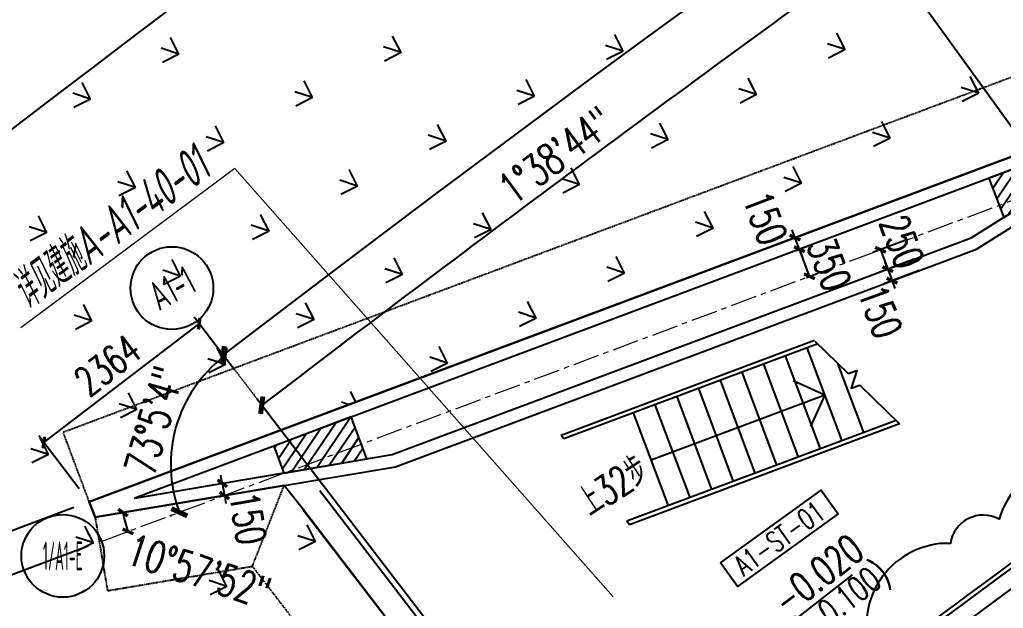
# Model space of a CAD drawing. Header units: millimetres. Extents: x -167 to 12027559, y -6694179 to 6449.
# Drawn here: x 11578510 to 11590396, y -6439109 to -6431991 of the extents above; entities that cross this region are included whole.
import ezdxf
from ezdxf.enums import TextEntityAlignment as Align

# ---------------------------------------------------------------- set-up
doc = ezdxf.new("R2010")
doc.units = ezdxf.units.MM
doc.header["$LTSCALE"] = 10
for name, pattern in [('A1-RG-AXIS$0$CENTER', [50.8, 31.75, -6.35, 6.35, -6.35]), ('A1-RI-F1$0$442 Site - Ground$0$HIDDEN2', [0.1875, 0.125, -0.0625]), ('A1-RI-F1$0$CENTER2', [1.125, 0.75, -0.125, 0.125, -0.125]), ('A1-RI-F1$0$Dash', [6, 3, -3]), ('A1-RI-F1$0$SJX', [9, 6, -3]), ('A1-RI-F1$0$ZXX0', [15, 10, -2.5, 0, -2.5]), ('A1-RI-F1$0$ZXX1000', [18, 15, -1.25, 0.5, -1.25])]:
    doc.linetypes.add(name, pattern=pattern)
for name, color, linetype in [('A1-RG-AXIS$0$A-COLU-HATH', 8, 'Continuous'), ('A1-RG-AXIS$0$A-COLUMN', 7, 'Continuous'), ('A1-RG-AXIS$0$A-SYMB-NAME', 13, 'Continuous'), ('A1-RG-AXIS$0$A2-RG-AXIS-150$0$A-DIMS-100', 1, 'Continuous'), ('A1-RI-F1$0$$1$A-SYMB-NUMB-T', 4, 'Continuous'), ('A1-RI-F1$0$$3$A-SYMB', 4, 'Continuous'), ('A1-RI-F1$0$442 Site - clean$0$mry-green area hatch', 76, 'Continuous'), ('A1-RI-F1$0$442 Site - clean$0$mry-roads', 2, 'Continuous'), ('A1-RI-F1$0$442 Site - Ground$0$mry-overhead', 253, 'A1-RI-F1$0$442 Site - Ground$0$HIDDEN2'), ('A1-RI-F1$0$A-DIMS-1：100', 1, 'Continuous'), ('A1-RI-F1$0$A-STRS', 50, 'Continuous'), ('A1-RI-F1$0$A-STRS-HRAL', 3, 'Continuous'), ('A1-RI-F1$0$A-STRS-TREA', 50, 'Continuous'), ('A1-RI-F1$0$A-SYMB', 4, 'Continuous'), ('A1-RI-F1$0$A-SYMB-NAME', 4, 'Continuous'), ('A1-RI-F1$0$A-SYMB-STRS', 1, 'Continuous'), ('A1-RI-F1$0$A-TEXT', 4, 'Continuous'), ('A1-RI-F1$0$A-WALL', 7, 'Continuous'), ('A1-RI-F1$0$A2-RG-AXIS-150$0$A-DIMS-100', 1, 'Continuous'), ('A1-RI-F1$0$G-ACCS', 7, 'Continuous'), ('A1-RI-F1$0$G-EVAC', 5, 'Continuous'), ('A1-RI-F1$0$外保温', 41, 'Continuous'), ('A1-RI-F1$0$道路中线_N1', 7, 'Continuous'), ('A1-RI-F1$0$道路中线_中科路', 7, 'Continuous'), ('A1-RI-F1$0$道路中线_内部道路', 3, 'A1-RI-F1$0$CENTER2')]:
    doc.layers.add(name, color=color, linetype=linetype)
for name, color, linetype, lineweight in [('A1-RG-AXIS$0$A-GRID', 1, 'A1-RG-AXIS$0$CENTER', 9), ('A1-RI-F1$0$A-ROOF', 1, 'Continuous', 9), ('A1-RI-F1$0$车行道边线', 5, 'A1-RI-F1$0$SJX', 40)]:
    doc.layers.add(name, color=color, linetype=linetype, lineweight=lineweight)
doc.styles.add('A1-RG-AXIS$0$A1-RG-AXIS$0$XD2008', font='xd-hzs.shx', dxfattribs={"width": 0.7, "bigfont": 'xd-hztxt.shx'})
doc.styles.add('A1-RG-AXIS$0$A2-RG-AXIS-150$0$XD2008', font='romans.shx', dxfattribs={"width": 0.7})
doc.styles.add('A1-RI-F1$0$$1$ECADI-TXT', font='simplex.shx', dxfattribs={"bigfont": 'hztxt.shx'})
doc.styles.add('A1-RI-F1$0$A2-RG-AXIS-150$0$XD2008', font='romans.shx', dxfattribs={"width": 0.7})
doc.styles.add('A1-RI-F1$0$ECADI', font='gbeitc.shx', dxfattribs={"width": 0.7, "bigfont": 'gbcbig.shx'})
doc.styles.add('A1-RI-F1$0$XD2008', font='txt.shx', dxfattribs={"width": 0.7, "bigfont": 'xd-hztxt.shx'})
doc.dimstyles.new('A1-RG-AXIS$0$A2-RG-AXIS-150$0$XD100', dxfattribs={"dimscale": 100, "dimtxt": 5.5, "dimasz": 1.5, "dimexe": 1, "dimexo": 2, "dimgap": 0.5, "dimtad": 1, "dimdec": 0, "dimdsep": 46, "dimtxsty": 'A1-RG-AXIS$0$A2-RG-AXIS-150$0$XD2008', "dimblk": 'A1-RG-AXIS$0$A2-RG-AXIS-150$0$_ArchTick', "dimcen": 2.5, "dimclrt": 4, "dimaunit": 1, "dimadec": 3, "dimazin": 0, "dimtfac": 1, "dimtdec": 0, "dimtix": 1, "dimtmove": 0, "dimatfit": 3, "dimfxl": 0, "dimtolj": 1, "dimtzin": 0, "dimarcsym": 0})
doc.dimstyles.new('A1-RI-F1$0$A2-RG-AXIS-150$0$XD100', dxfattribs={"dimscale": 100, "dimtxt": 5.5, "dimasz": 1.5, "dimexe": 1, "dimexo": 2, "dimgap": 0.5, "dimtad": 1, "dimdec": 0, "dimdsep": 46, "dimtxsty": 'A1-RI-F1$0$A2-RG-AXIS-150$0$XD2008', "dimblk": 'A1-RI-F1$0$A2-RG-AXIS-150$0$_ArchTick', "dimcen": 2.5, "dimclrt": 4, "dimaunit": 1, "dimadec": 3, "dimazin": 0, "dimtfac": 1, "dimtdec": 0, "dimtix": 1, "dimtmove": 0, "dimatfit": 3, "dimfxl": 0, "dimtolj": 1, "dimtzin": 0, "dimarcsym": 0})
doc.dimstyles.new('A1-RI-F1$0$XD100$0', dxfattribs={"dimscale": 100, "dimtxt": 3.5, "dimasz": 2, "dimexe": 1, "dimexo": 2, "dimgap": 1, "dimtad": 1, "dimdec": 0, "dimdsep": 46, "dimtxsty": 'A1-RI-F1$0$XD2008', "dimblk1": 'A1-RI-F1$0$_ArchTick', "dimblk2": 'A1-RI-F1$0$_ArchTick', "dimsah": 1, "dimcen": 2.5, "dimclrd": 1, "dimclre": 1, "dimclrt": 4, "dimaunit": 1, "dimadec": 0, "dimazin": 0, "dimtfac": 1, "dimtdec": 0, "dimtix": 1, "dimtmove": 2, "dimatfit": 3, "dimfxl": 0, "dimtolj": 1, "dimtzin": 0, "dimarcsym": 0})

# ---------------------------------------------------------------- blocks, each defined once
blk = doc.blocks.new('A1-RI-F1$0$A1RUODIANJIAN')
at = {"layer": 'A1-RI-F1$0$A-SYMB-NAME', "linetype": 'ByBlock', "style": 'A1-RI-F1$0$XD2008', "width": 0.7}
blk.add_attdef('A1RUODIANJIAN', (11587156, -6438427), '', height=350, dxfattribs=at)
blk = doc.blocks.new('A1-RG-AXIS$0$A2-RG-AXIS-150$0$_ArchTick')
at = {"color": 0, "linetype": 'ByBlock', "const_width": 0.4}
blk.add_lwpolyline([(-0.5, -0.5), (0.5, 0.5)], dxfattribs=at)
blk = doc.blocks.new('*D680')
at = {"layer": 'A1-RG-AXIS$0$A2-RG-AXIS-150$0$A-DIMS-100', "color": 0, "lineweight": -2, "ltscale": 3}
for p, q in [((11580905, -6435961), (11580920, -6435981)), ((11580323, -6437991), (11580346, -6437982))]:
    blk.add_line(p, q, dxfattribs=at)
blk.add_arc((11581983, -6437369), 1648, 127.4566, 200.5411, dxfattribs=at)
at = {"layer": 'Defpoints', "color": 0, "ltscale": 3}
for p in [(11581027, -6436120), (11580530, -6436590), (11581983, -6437369), (11580510, -6437921)]:
    blk.add_point(p, dxfattribs=at)
at = {"layer": 'A1-RG-AXIS$0$A2-RG-AXIS-150$0$A-DIMS-100', "color": 0, "lineweight": -2, "ltscale": 3, "xscale": 150, "yscale": 150, "zscale": 150}
for p, rotation in [((11580981, -6436060), 37.45663385736584), ((11580440, -6437947), 290.5410956434191)]:
    blk.add_blockref('A1-RG-AXIS$0$A2-RG-AXIS-150$0$_ArchTick', p, dxfattribs=dict(at, rotation=rotation))
at = {"layer": 'A1-RG-AXIS$0$A2-RG-AXIS-150$0$A-DIMS-100', "color": 4, "ltscale": 3, "insert": (11580136, -6436839), "char_height": 375, "attachment_point": 5, "rotation": 73.9989, "style": 'A1-RG-AXIS$0$A2-RG-AXIS-150$0$XD2008'}
blk.add_mtext('\\A1;73°5\'4"', dxfattribs=at)
blk = doc.blocks.new('*D681')
at = {"layer": 'A1-RG-AXIS$0$A2-RG-AXIS-150$0$A-DIMS-100', "color": 0, "lineweight": -2, "ltscale": 3}
for p, q in [((11670910, -6387267), (11670916, -6387284)), ((11580897, -6435951), (11580908, -6435965))]:
    blk.add_line(p, q, dxfattribs=at)
blk.add_arc((11778732, -6694179), 325182, 109.35703, 127.45663, dxfattribs=at)
at = {"layer": 'Defpoints', "color": 0, "ltscale": 3}
for p in [(11670976, -6387456), (11639300, -6400406), (11581019, -6436110), (11778732, -6694179)]:
    blk.add_point(p, dxfattribs=at)
at = {"layer": 'A1-RG-AXIS$0$A2-RG-AXIS-150$0$A-DIMS-100', "color": 0, "lineweight": -2, "ltscale": 3, "xscale": 150, "yscale": 150, "zscale": 150}
for p, rotation in [((11670949, -6387378), 19.35703132825471), ((11580969, -6436044), 217.4566338573137)]:
    blk.add_blockref('A1-RG-AXIS$0$A2-RG-AXIS-150$0$_ArchTick', p, dxfattribs=dict(at, rotation=rotation))
at = {"layer": 'A1-RG-AXIS$0$A2-RG-AXIS-150$0$A-DIMS-100', "color": 4, "ltscale": 3, "insert": (11623903, -6407911), "char_height": 375, "attachment_point": 5, "rotation": 28.4068, "style": 'A1-RG-AXIS$0$A2-RG-AXIS-150$0$XD2008'}
blk.add_mtext('\\A1;18°5\'59"', dxfattribs=at)
blk = doc.blocks.new('*D694')
at = {"layer": 'A1-RG-AXIS$0$A2-RG-AXIS-150$0$A-DIMS-100', "color": 0, "lineweight": -2, "ltscale": 3}
for p, q in [((11600764, -6431971), (11596488, -6425669)), ((11593309, -6437189), (11588853, -6431013))]:
    blk.add_line(p, q, dxfattribs=at)
blk.add_arc((11778732, -6694179), 324415, 124.1658, 125.81122, dxfattribs=at)
at = {"layer": 'Defpoints', "color": 0, "ltscale": 3}
for p in [(11593983, -6427509), (11600877, -6432136), (11593426, -6437351), (11778732, -6694179)]:
    blk.add_point(p, dxfattribs=at)
at = {"layer": 'A1-RG-AXIS$0$A2-RG-AXIS-150$0$A-DIMS-100', "color": 0, "lineweight": -2, "ltscale": 3, "xscale": 150, "yscale": 150, "zscale": 150}
for p, rotation in [((11596544, -6425752), 34.16579703386991), ((11588911, -6431094), 215.8112154456032)]:
    blk.add_blockref('A1-RG-AXIS$0$A2-RG-AXIS-150$0$_ArchTick', p, dxfattribs=dict(at, rotation=rotation))
at = {"layer": 'A1-RG-AXIS$0$A2-RG-AXIS-150$0$A-DIMS-100', "color": 4, "ltscale": 3, "insert": (11592552, -6428172), "char_height": 375, "attachment_point": 5, "rotation": 34.9885, "style": 'A1-RG-AXIS$0$A2-RG-AXIS-150$0$XD2008'}
blk.add_mtext('\\A1;1°38\'44"', dxfattribs=at)
blk = doc.blocks.new('*D695')
at = {"layer": 'A1-RG-AXIS$0$A2-RG-AXIS-150$0$A-DIMS-100', "color": 0, "lineweight": -2, "ltscale": 3}
for p, q in [((11593309, -6437189), (11588853, -6431013)), ((11586006, -6442619), (11581374, -6436574))]:
    blk.add_line(p, q, dxfattribs=at)
blk.add_arc((11778732, -6694179), 324415, 125.81122, 127.45663, dxfattribs=at)
at = {"layer": 'Defpoints', "color": 0, "ltscale": 3}
for p in [(11586402, -6432923), (11593426, -6437351), (11586127, -6442778), (11778732, -6694179)]:
    blk.add_point(p, dxfattribs=at)
at = {"layer": 'A1-RG-AXIS$0$A2-RG-AXIS-150$0$A-DIMS-100', "color": 0, "lineweight": -2, "ltscale": 3, "xscale": 150, "yscale": 150, "zscale": 150}
for p, rotation in [((11588911, -6431094), 35.81121544560317), ((11581435, -6436653), 217.4566338573385)]:
    blk.add_blockref('A1-RG-AXIS$0$A2-RG-AXIS-150$0$_ArchTick', p, dxfattribs=dict(at, rotation=rotation))
at = {"layer": 'A1-RG-AXIS$0$A2-RG-AXIS-150$0$A-DIMS-100', "color": 4, "ltscale": 3, "insert": (11584990, -6433628), "char_height": 375, "attachment_point": 5, "rotation": 36.6339, "style": 'A1-RG-AXIS$0$A2-RG-AXIS-150$0$XD2008'}
blk.add_mtext('\\A1;1°38\'44"', dxfattribs=at)
blk = doc.blocks.new('*D699')
at = {"layer": 'A1-RG-AXIS$0$A2-RG-AXIS-150$0$A-DIMS-100', "color": 0, "lineweight": -2, "ltscale": 3}
blk.add_arc((11778732, -6694179), 320963, 127.45663, 129.10205, dxfattribs=at)
at = {"layer": 'Defpoints', "color": 0, "ltscale": 3}
for p in [(11580654, -6435633), (11581105, -6441274), (11573312, -6441428), (11605956, -6468659), (11599552, -6473713)]:
    blk.add_point(p, dxfattribs=at)
at = {"layer": 'A1-RG-AXIS$0$A2-RG-AXIS-150$0$A-DIMS-100', "color": 0, "lineweight": -2, "ltscale": 3, "xscale": 150, "yscale": 150, "zscale": 150}
for p, rotation in [((11583535, -6439394), 37.45663385731277), ((11576299, -6445104), 219.1020522690398)]:
    blk.add_blockref('A1-RG-AXIS$0$A2-RG-AXIS-150$0$_ArchTick', p, dxfattribs=dict(at, rotation=rotation))
at = {"layer": 'A1-RG-AXIS$0$A2-RG-AXIS-150$0$A-DIMS-100', "color": 4, "ltscale": 3, "insert": (11579727, -6442008), "char_height": 375, "attachment_point": 5, "rotation": 38.2793, "style": 'A1-RG-AXIS$0$A2-RG-AXIS-150$0$XD2008'}
blk.add_mtext('\\A1;1°38\'44"', dxfattribs=at)
blk = doc.blocks.new('A1-RG-AXIS$0$colu')
at = {"layer": 'A1-RG-AXIS$0$A-COLU-HATH', "linetype": 'ByBlock'}
h = blk.add_hatch(dxfattribs=at)
h.set_pattern_fill('ANSI31', color=256, scale=888, angle=11, style=0)
h.set_pattern_definition([(56, (-5304, 12651), (-92.02317055, 62.0704123), [])])
h.paths.add_polyline_path([(11591264, -6433839), (11591159, -6433557), (11590222, -6433908), (11590400, -6434382)])
h.paths.add_polyline_path([(11582706, -6437301), (11582516, -6436795), (11581580, -6437146), (11581701, -6437474)])
h.paths.add_polyline_path([(11590472, -6449024), (11591080, -6449817), (11591635, -6449392), (11591027, -6448598)])
h.paths.add_polyline_path([(11597647, -6443800), (11598174, -6444530), (11598741, -6444120), (11598215, -6443391)])
h.paths.add_polyline_path([(11585545, -6442594), (11586154, -6443388), (11586709, -6442962), (11586101, -6442168)])
h.paths.add_polyline_path([(11592849, -6437150), (11593376, -6437880), (11593943, -6437471), (11593417, -6436741)])
h.paths.add_polyline_path([(11606395, -6455924), (11606921, -6456654), (11607489, -6456244), (11606962, -6455514)])
h.paths.add_polyline_path([(11601626, -6449315), (11602153, -6450044), (11602720, -6449635), (11602194, -6448905)])
edge = h.paths.add_edge_path()
edge.add_arc((11595249, -6454684), 425, 0, 360)
edge = h.paths.add_edge_path()
edge.add_arc((11600176, -6461115), 425, 0, 360)
h.paths.add_polyline_path([(11613307, -6451074), (11613812, -6451818), (11614392, -6451425), (11613886, -6450680)])
h.paths.add_polyline_path([(11620356, -6446424), (11620839, -6447183), (11621430, -6446806), (11620946, -6446047)])
h.paths.add_polyline_path([(11615974, -6439552), (11616458, -6440311), (11617048, -6439934), (11616564, -6439175)])
h.paths.add_polyline_path([(11608730, -6444330), (11609235, -6445075), (11609815, -6444682), (11609309, -6443937)])
h.paths.add_polyline_path([(11600306, -6431919), (11600812, -6432664), (11601391, -6432270), (11600885, -6431526)])
h.paths.add_polyline_path([(11607910, -6426904), (11608394, -6427663), (11608984, -6427286), (11608500, -6426527)])
h.paths.add_polyline_path([(11630302, -6423285), (11630693, -6423983), (11631129, -6423739), (11630739, -6423040)])
h.paths.add_polyline_path([(11626248, -6416039), (11626639, -6416737), (11627075, -6416493), (11626684, -6415795)])
h.paths.add_polyline_path([(11627535, -6441978), (11627997, -6442751), (11628598, -6442392), (11628136, -6441619)])
h.paths.add_polyline_path([(11634839, -6437741), (11635279, -6438526), (11635889, -6438184), (11635450, -6437399)])
h.paths.add_polyline_path([(11615655, -6422109), (11616117, -6422881), (11616718, -6422522), (11616256, -6421750)])
h.paths.add_polyline_path([(11619863, -6429147), (11620325, -6429919), (11620926, -6429560), (11620464, -6428788)])
h.paths.add_polyline_path([(11630859, -6430629), (11631299, -6431414), (11631910, -6431072), (11631470, -6430287)])
h.paths.add_polyline_path([(11627539, -6424694), (11627978, -6425480), (11628589, -6425138), (11628150, -6424353)])
h.paths.add_polyline_path([(11623353, -6434983), (11623815, -6435756), (11624415, -6435396), (11623953, -6434624)])
h.paths.add_polyline_path([(11623535, -6417538), (11623974, -6418324), (11624585, -6417982), (11624146, -6417197)])
h.paths.add_polyline_path([(11635339, -6420464), (11635756, -6421262), (11636376, -6420938), (11635960, -6420140)])
h.paths.add_polyline_path([(11645506, -6407138), (11645842, -6407864), (11645388, -6408074), (11645053, -6407348)])
h.paths.add_polyline_path([(11648218, -6414201), (11648554, -6414927), (11649008, -6414718), (11648672, -6413991)])
h.paths.add_polyline_path([(11649797, -6429904), (11650191, -6430713), (11650820, -6430407), (11650426, -6429597)])
h.paths.add_polyline_path([(11632163, -6412872), (11631542, -6413196), (11632283, -6414615), (11632904, -6414290)])
h.paths.add_polyline_path([(11648553, -6404923), (11647915, -6405211), (11648573, -6406669), (11649211, -6406381)])
h.paths.add_polyline_path([(11638488, -6426491), (11638905, -6427289), (11639525, -6426965), (11639108, -6426167)])
h.paths.add_polyline_path([(11646232, -6422575), (11646626, -6423384), (11647255, -6423078), (11646862, -6422268)])
h.paths.add_polyline_path([(11643258, -6416460), (11643651, -6417269), (11644281, -6416963), (11643887, -6416153)])
edge = h.paths.add_edge_path()
edge.add_arc((11640554, -6410101), 425, 0, 360)
h.paths.add_polyline_path([(11642262, -6433715), (11642678, -6434512), (11643299, -6434188), (11642882, -6433391)])
h.paths.add_polyline_path([(11657439, -6426310), (11657809, -6427131), (11658447, -6426843), (11658077, -6426022)])
h.paths.add_polyline_path([(11654086, -6418882), (11654456, -6419702), (11655094, -6419414), (11654724, -6418594)])
h.paths.add_polyline_path([(11659423, -6409141), (11659770, -6409971), (11660416, -6409702), (11660069, -6408871)])
h.paths.add_polyline_path([(11651288, -6412684), (11651658, -6413504), (11652296, -6413216), (11651926, -6412396)])
h.paths.add_polyline_path([(11672567, -6404095), (11672841, -6404846), (11673311, -6404675), (11673037, -6403924)])
h.paths.add_polyline_path([(11669749, -6396288), (11670092, -6397229), (11670562, -6397058), (11670219, -6396117)])
h.paths.add_polyline_path([(11678236, -6409178), (11678568, -6410121), (11679228, -6409889), (11678897, -6408946)])
h.paths.add_polyline_path([(11675949, -6402668), (11676281, -6403611), (11676941, -6403379), (11676610, -6402436)])
h.paths.add_polyline_path([(11662042, -6415416), (11662388, -6416247), (11663034, -6415977), (11662688, -6415147)])
h.paths.add_polyline_path([(11670094, -6412181), (11670417, -6413021), (11671070, -6412770), (11670748, -6411930)])
h.paths.add_polyline_path([(11656266, -6401573), (11656651, -6402496), (11657297, -6402226), (11656912, -6401304)])
h.paths.add_polyline_path([(11664718, -6398177), (11665077, -6399111), (11665730, -6398860), (11665372, -6397926)])
h.paths.add_polyline_path([(11667657, -6405832), (11667980, -6406673), (11668633, -6406422), (11668311, -6405582)])
h.paths.add_polyline_path([(11673265, -6395025), (11673596, -6395969), (11674256, -6395737), (11673925, -6394793)])
edge = h.paths.add_edge_path()
edge.add_arc((11681417, -6417175), 425, 0, 360)
h.paths.add_polyline_path([(11673015, -6419789), (11673338, -6420629), (11673991, -6420379), (11673669, -6419538)])
h.paths.add_polyline_path([(11665180, -6422938), (11665527, -6423769), (11666173, -6423499), (11665826, -6422668)])
at = {"layer": 'A1-RG-AXIS$0$A-COLUMN'}
for points in [[(11591264, -6433839), (11591159, -6433557), (11590222, -6433908), (11590400, -6434382)], [(11582706, -6437301), (11582516, -6436795), (11581580, -6437146), (11581701, -6437474)]]:
    blk.add_lwpolyline(points, close=True, dxfattribs=at)
blk = doc.blocks.new('A1-RG-AXIS$0$A1zhouhao')
at = {"color": 13}
blk.add_circle((11937809, -6402822), 500, dxfattribs=at)
at = {"style": 'A1-RG-AXIS$0$A1-RG-AXIS$0$XD2008', "width": 0.7}
blk.add_attdef('GRID', text='', height=500, dxfattribs=at).set_placement((11937809, -6402822), align=Align.MIDDLE)
blk = doc.blocks.new('A1-RI-F1$0$$1$ECADI-TAG-CODE')
at = {"layer": 'A1-RI-F1$0$$1$A-SYMB-NUMB-T', "color": 1}
blk.add_lwpolyline([(0, 3.5), (15, 3.5), (15, 0), (0, 0)], close=True, dxfattribs=at)
at = {"layer": 'A1-RI-F1$0$$1$A-SYMB-NUMB-T', "style": 'A1-RI-F1$0$$1$ECADI-TXT', "width": 0.7}
blk.add_attdef('CODE', text='', height=2.5, dxfattribs=at).set_placement((7.5, 1.75), align=Align.MIDDLE_CENTER)
blk = doc.blocks.new('A1-RI-F1$0$_ArchTick')
at = {"color": 0, "linetype": 'ByBlock', "const_width": 0.4}
blk.add_lwpolyline([(-0.5, -0.5), (0.5, 0.5)], dxfattribs=at)
blk = doc.blocks.new('*D673')
at = {"layer": 'A1-RI-F1$0$A-DIMS-1：100', "color": 1, "linetype": 'ByBlock', "lineweight": -2}
for p, q in [((11578802, -6437104), (11580679, -6435667)), ((11581107, -6436224), (11580618, -6435587)), ((11579230, -6437662), (11578742, -6437025))]:
    blk.add_line(p, q, dxfattribs=at)
at = {"layer": 'Defpoints', "color": 0, "linetype": 'ByBlock'}
for p in [(11580679, -6435667), (11581228, -6436383), (11579351, -6437821)]:
    blk.add_point(p, dxfattribs=at)
at = {"layer": 'A1-RI-F1$0$A-DIMS-1：100', "color": 1, "linetype": 'ByBlock', "lineweight": -2, "xscale": 100, "yscale": 100, "zscale": 100}
for p, rotation in [((11580679, -6435667), 37.45663385735492), ((11578802, -6437104), 217.4566338573549)]:
    blk.add_blockref('A1-RI-F1$0$_ArchTick', p, dxfattribs=dict(at, rotation=rotation))
at = {"layer": 'A1-RI-F1$0$A-DIMS-1：100', "color": 4, "linetype": 'ByBlock', "insert": (11579574, -6436167), "char_height": 350, "attachment_point": 5, "rotation": 37.4566, "style": 'A1-RI-F1$0$XD2008'}
blk.add_mtext('\\A1;2364', dxfattribs=at)
blk = doc.blocks.new('*D523')
at = {"layer": 'A1-RI-F1$0$A-DIMS-1：100', "color": 1, "linetype": 'ByBlock', "lineweight": -2}
for p, q in [((11579164, -6437891), (11577641, -6438462)), ((11577735, -6438426), (11577700, -6438333)), ((11577735, -6438426), (11577910, -6438895)), ((11579339, -6438359), (11577817, -6438930)), ((11577910, -6438895), (11577946, -6438988))]:
    blk.add_line(p, q, dxfattribs=at)
at = {"layer": 'Defpoints', "color": 0, "linetype": 'ByBlock'}
for p in [(11579351, -6437821), (11579527, -6438289), (11577910, -6438895)]:
    blk.add_point(p, dxfattribs=at)
at = {"layer": 'A1-RI-F1$0$A-DIMS-1：100', "color": 1, "linetype": 'ByBlock', "lineweight": -2, "xscale": 100, "yscale": 100, "zscale": 100}
for p, rotation in [((11577735, -6438426), 290.5410956431352), ((11577910, -6438895), 110.5410956431353)]:
    blk.add_blockref('A1-RI-F1$0$_ArchTick', p, dxfattribs=dict(at, rotation=rotation))
at = {"layer": 'A1-RI-F1$0$A-DIMS-1：100', "color": 4, "linetype": 'ByBlock', "insert": (11578080, -6438564), "char_height": 350, "attachment_point": 5, "rotation": 290.5411, "style": 'A1-RI-F1$0$XD2008'}
blk.add_mtext('\\A1;500', dxfattribs=at)
blk = doc.blocks.new('A1-RI-F1$0$A2-RG-AXIS-150$0$_ArchTick')
at = {"color": 0, "linetype": 'ByBlock', "const_width": 0.4}
blk.add_lwpolyline([(-0.5, -0.5), (0.5, 0.5)], dxfattribs=at)
blk = doc.blocks.new('*D524')
at = {"layer": 'A1-RI-F1$0$A2-RG-AXIS-150$0$A-DIMS-100', "color": 0, "lineweight": -2, "ltscale": 3}
blk.add_arc((11580977, -6437746), 1236, 189.5765, 200.5411, dxfattribs=at)
at = {"layer": 'Defpoints', "color": 0, "ltscale": 3}
for p in [(11593044, -6433224), (11583050, -6437396), (11579421, -6438008), (11579773, -6438029), (11579500, -6438299)]:
    blk.add_point(p, dxfattribs=at)
at = {"layer": 'A1-RI-F1$0$A2-RG-AXIS-150$0$A-DIMS-100', "color": 0, "lineweight": -2, "ltscale": 3, "xscale": 100, "yscale": 100, "zscale": 100}
for p, rotation in [((11579758, -6437951), 99.57654001561667), ((11579819, -6438179), 290.54109564341)]:
    blk.add_blockref('A1-RI-F1$0$A2-RG-AXIS-150$0$_ArchTick', p, dxfattribs=dict(at, rotation=rotation))
at = {"layer": 'A1-RI-F1$0$A2-RG-AXIS-150$0$A-DIMS-100', "color": 4, "ltscale": 3, "insert": (11580676, -6438660), "char_height": 375, "attachment_point": 5, "rotation": 341.8223, "style": 'A1-RI-F1$0$A2-RG-AXIS-150$0$XD2008'}
blk.add_mtext('\\A1;10°57\'52"', dxfattribs=at)
blk = doc.blocks.new('*D525')
at = {"layer": 'A1-RI-F1$0$A2-RG-AXIS-150$0$A-DIMS-100', "color": 0, "lineweight": -2, "ltscale": 3}
blk.add_arc((11591756, -6433707), 1142, 20.5411, 32.1524, dxfattribs=at)
at = {"layer": 'Defpoints', "color": 0, "ltscale": 3}
for p in [(11593018, -6432914), (11592762, -6433165), (11593044, -6433224), (11590073, -6434764), (11579500, -6438299)]:
    blk.add_point(p, dxfattribs=at)
at = {"layer": 'A1-RI-F1$0$A2-RG-AXIS-150$0$A-DIMS-100', "color": 0, "lineweight": -2, "ltscale": 3, "xscale": 100, "yscale": 100, "zscale": 100}
for p, rotation in [((11592723, -6433099), 122.1524126538023), ((11592826, -6433306), 290.54109564341)]:
    blk.add_blockref('A1-RI-F1$0$A2-RG-AXIS-150$0$_ArchTick', p, dxfattribs=dict(at, rotation=rotation))
at = {"layer": 'A1-RI-F1$0$A2-RG-AXIS-150$0$A-DIMS-100', "color": 4, "ltscale": 3, "insert": (11592476, -6434194), "char_height": 375, "attachment_point": 5, "rotation": 55.9012, "style": 'A1-RI-F1$0$A2-RG-AXIS-150$0$XD2008'}
blk.add_mtext('\\A1;11°36\'41"', dxfattribs=at)
blk = doc.blocks.new('A1-RI-F1$0$ECADI-TAG-HGHT（国标）')
at = {"color": 1}
blk.add_line((-2.12, 2.12), (11.77, 2.12), dxfattribs=at)
at = {"color": 1, "const_width": 0.5}
blk.add_lwpolyline([(-2.12, 2.12), (0, 0), (2.12, 2.12)], dxfattribs=at)
at = {"color": 1}
blk.add_point((-1.48, 4.6), dxfattribs=at)
at = {"style": 'A1-RI-F1$0$XD2008', "width": 0.7}
blk.add_attdef('FL', text='', height=3, dxfattribs=at).set_placement((-2.69, 2.97), align=Align.RIGHT)
for tag, p in [('F.F.L.', (2.28, 2.97)), ('T.O.S.', (2.28, -1.1))]:
    blk.add_attdef(tag, p, '', height=3, dxfattribs=at)
blk = doc.blocks.new('A1-RI-F1$0$A$C6B365CFD')
at = {"layer": 'A1-RI-F1$0$442 Site - clean$0$mry-green area hatch'}
h = blk.add_hatch(dxfattribs=at)
h.set_pattern_fill('GRASS', color=256, scale=1200, angle=71.9468, style=0)
h.set_pattern_definition([(161.94682, (-11538107.3, 6501587.2), (-1069.71302, -543.795965), [225, -1472.05628]), (116.94682, (-11538107.3, 6501587.2), (-1069.71302, -543.79596), [225, -975]), (206.94682, (-11538107.3, 6501587.2), (543.79596, -1069.71302), [225, -975])])
h.paths.add_polyline_path([(32549, 87660, -1), (32949, 87660, -1)], flags=16)
edge = h.paths.add_edge_path()
edge.add_line((152, 78627), (152, 71161))
edge.add_line((152, 71161), (9170, 60692))
edge.add_arc((16747, 67219), 10000, 220.7431, 310.7209)
edge.add_arc((240588, -192829), 333118, 127.27098, 130.72089, ccw=False)
edge.add_arc((32801, 80218), 10000, 307.271, 398.8564)
edge.add_line((40588, 86491), (39077, 85190))
edge.add_line((39077, 85190), (31774, 93682))
edge.add_line((31774, 93682), (28828, 91148))
edge.add_line((28828, 91148), (32897, 86416))
edge.add_line((32897, 86416), (32361, 85955))
edge.add_line((32361, 85955), (32922, 85303))
edge.add_line((32922, 85303), (25036, 78523))
edge.add_line((25036, 78523), (24476, 79174))
edge.add_line((24476, 79174), (10221, 66917))
edge.add_line((10221, 66917), (152, 78627))
for p, q in [((47609, 69213), (47507, 69413)), ((50292, 69231), (50190, 69431)), ((42242, 69177), (42140, 69378)), ((44926, 69195), (44824, 69395)), ((50292, 69231), (50078, 69300)), ((42242, 69177), (42028, 69247)), ((42242, 69177), (42042, 69075)), ((44926, 69195), (44712, 69265)), ((44926, 69195), (44725, 69093)), ((47609, 69213), (47395, 69283)), ((47609, 69213), (47408, 69111)), ((50292, 69231), (50091, 69129)), ((41173, 68633), (41071, 68834)), ((43856, 68651), (43754, 68852)), ((46539, 68669), (46437, 68870)), ((49222, 68687), (49120, 68887)), ((51906, 68705), (51804, 68905)), ((41173, 68633), (40959, 68703)), ((43856, 68651), (43642, 68721)), ((46539, 68669), (46325, 68739)), ((49222, 68687), (49008, 68757)), ((51906, 68705), (51692, 68774)), ((51906, 68705), (51705, 68603)), ((41173, 68633), (40972, 68531)), ((43856, 68651), (43655, 68549)), ((46539, 68669), (46339, 68567)), ((49222, 68687), (49022, 68585)), ((48153, 68143), (48051, 68344)), ((50836, 68161), (50734, 68362)), ((42786, 68107), (42684, 68308)), ((45469, 68125), (45367, 68326)), ((50836, 68161), (50622, 68231)), ((42786, 68107), (42572, 68177)), ((42786, 68107), (42586, 68005)), ((45469, 68125), (45255, 68195)), ((45469, 68125), (45269, 68023)), ((48153, 68143), (47939, 68213)), ((48153, 68143), (47952, 68041)), ((50836, 68161), (50635, 68059)), ((41716, 67564), (41614, 67764)), ((44400, 67581), (44298, 67782)), ((47083, 67599), (46981, 67800)), ((49766, 67617), (49664, 67818)), ((41716, 67564), (41503, 67633)), ((44400, 67581), (44186, 67651)), ((47083, 67599), (46869, 67669)), ((49766, 67617), (49552, 67687)), ((41716, 67564), (41516, 67462)), ((44400, 67581), (44199, 67479)), ((47083, 67599), (46882, 67497)), ((49766, 67617), (49566, 67515)), ((48696, 67073), (48594, 67274)), ((40647, 67020), (40545, 67220)), ((43330, 67038), (43228, 67238)), ((46013, 67055), (45911, 67256)), ((40647, 67020), (40433, 67089)), ((43330, 67038), (43116, 67107)), ((43330, 67038), (43129, 66936)), ((46013, 67055), (45799, 67125)), ((46013, 67055), (45813, 66954)), ((48696, 67073), (48482, 67143)), ((48696, 67073), (48496, 66971)), ((40647, 67020), (40446, 66918)), ((42260, 66494), (42158, 66694)), ((44943, 66512), (44842, 66712)), ((47627, 66530), (47525, 66730)), ((42260, 66494), (42046, 66564)), ((44943, 66512), (44730, 66581)), ((47627, 66530), (47413, 66599)), ((42260, 66494), (42060, 66392)), ((44943, 66512), (44743, 66410)), ((47627, 66530), (47426, 66428)), ((41191, 65950), (41089, 66151)), ((43874, 65968), (43772, 66168)), ((46557, 65986), (46455, 66186)), ((41191, 65950), (40977, 66020)), ((43874, 65968), (43660, 66038)), ((43874, 65968), (43673, 65866)), ((46557, 65986), (46343, 66056)), ((46557, 65986), (46356, 65884)), ((41191, 65950), (40990, 65848)), ((42804, 65424), (42702, 65625)), ((45487, 65442), (45385, 65643)), ((42804, 65424), (42590, 65494)), ((45487, 65442), (45273, 65512)), ((42804, 65424), (42603, 65322)), ((45487, 65442), (45287, 65340)), ((41734, 64880), (41632, 65081)), ((44381, 64971), (44316, 65099)), ((41734, 64880), (41520, 64950)), ((44294, 64938), (44204, 64968)), ((41734, 64880), (41534, 64778)), ((43250, 64547), (43246, 64555)), ((40665, 64337), (40563, 64537)), ((40665, 64337), (40451, 64406)), ((40665, 64337), (40464, 64235)), ((42109, 63725), (42078, 63709)), ((43892, 63285), (43790, 63485)), ((41208, 63267), (41106, 63467)), ((43892, 63285), (43678, 63354)), ((41208, 63267), (40994, 63337)), ((41208, 63267), (41008, 63165)), ((43892, 63285), (43691, 63183)), ((42822, 62741), (42720, 62941)), ((42822, 62741), (42608, 62811)), ((42822, 62741), (42621, 62639))]:
    blk.add_line(p, q, dxfattribs=at)
at = {"layer": 'A1-RI-F1$0$442 Site - clean$0$mry-roads'}
for p, q in [((41158, 63763), (54705, 68839)), ((43513, 63961), (41229, 63576)), ((43745, 63665), (43513, 63961)), ((41229, 63576), (41158, 63763)), ((47188, 59179), (43745, 63665))]:
    blk.add_line(p, q, dxfattribs=at)
blk.add_arc((240588, -192829), 329118, 125.512, 129.58829, dxfattribs=at)
at = {"layer": 'A1-RI-F1$0$442 Site - clean$0$mry-roads', "ltscale": 200}
blk.add_arc((240704, -192975), 275500, 109.77402, 135.4036, dxfattribs=at)
at = {"layer": 'A1-RI-F1$0$车行道边线', "linetype": 'A1-RI-F1$0$SJX', "lineweight": -3}
blk.add_arc((240704, -192975), 275500, 109.47451, 135.4036, dxfattribs=at)
at = {"layer": 'A1-RI-F1$0$道路中线_N1', "color": 1, "linetype": 'A1-RI-F1$0$ZXX0', "ltscale": 0.5}
blk.add_arc((240704, -192975), 280000, 103.38777, 136.3046, dxfattribs=at)
blk.add_arc((240704, -192975), 280000, 103.38777, 136.3046, dxfattribs=at)
at = {"layer": 'A1-RI-F1$0$道路中线_中科路', "color": 6, "linetype": 'A1-RI-F1$0$ZXX1000', "ltscale": 150}
blk.add_arc((240704, -192975), 280000, 107.57247, 136.3046, dxfattribs=at)
at = {"layer": 'A1-RI-F1$0$道路中线_内部道路', "ltscale": 10}
blk.add_arc((240588, -192829), 331118, 95.27413, 136.56334, dxfattribs=at)
blk = doc.blocks.new('*D102')
at = {"layer": 'A1-RI-F1$0$A-DIMS-1：100', "color": 1, "linetype": 'ByBlock', "lineweight": -2}
for p, q in [((11589239, -6434650), (11588817, -6434808)), ((11588911, -6434773), (11588999, -6435007)), ((11589326, -6434884), (11588905, -6435042))]:
    blk.add_line(p, q, dxfattribs=at)
at = {"layer": 'Defpoints', "color": 0, "linetype": 'ByBlock'}
for p in [(11589426, -6434580), (11589514, -6434814), (11588999, -6435007)]:
    blk.add_point(p, dxfattribs=at)
at = {"layer": 'A1-RI-F1$0$A-DIMS-1：100', "color": 1, "linetype": 'ByBlock', "lineweight": -2, "xscale": 100, "yscale": 100, "zscale": 100}
for p, rotation in [((11588911, -6434773), 110.5410956429689), ((11588999, -6435007), 290.5410956429689)]:
    blk.add_blockref('A1-RI-F1$0$_ArchTick', p, dxfattribs=dict(at, rotation=rotation))
at = {"layer": 'A1-RI-F1$0$A-DIMS-1：100', "color": 4, "linetype": 'ByBlock', "insert": (11589169, -6434676), "char_height": 350, "attachment_point": 5, "rotation": 290.5411, "style": 'A1-RI-F1$0$XD2008'}
blk.add_mtext('\\A1;250', dxfattribs=at)
blk = doc.blocks.new('*D103')
at = {"layer": 'A1-RI-F1$0$A-DIMS-1：100', "color": 1, "linetype": 'ByBlock', "lineweight": -2}
for p, q in [((11589326, -6434884), (11588905, -6435042)), ((11588999, -6435007), (11588964, -6434913)), ((11589379, -6435025), (11588958, -6435182)), ((11588999, -6435007), (11589051, -6435147)), ((11589051, -6435147), (11589086, -6435241))]:
    blk.add_line(p, q, dxfattribs=at)
at = {"layer": 'Defpoints', "color": 0, "linetype": 'ByBlock'}
for p in [(11589514, -6434814), (11589566, -6434954), (11589051, -6435147)]:
    blk.add_point(p, dxfattribs=at)
at = {"layer": 'A1-RI-F1$0$A-DIMS-1：100', "color": 1, "linetype": 'ByBlock', "lineweight": -2, "xscale": 100, "yscale": 100, "zscale": 100}
for p, rotation in [((11588999, -6435007), 290.541095643592), ((11589051, -6435147), 110.541095643592)]:
    blk.add_blockref('A1-RI-F1$0$_ArchTick', p, dxfattribs=dict(at, rotation=rotation))
at = {"layer": 'A1-RI-F1$0$A-DIMS-1：100', "color": 4, "linetype": 'ByBlock', "insert": (11588909, -6435521), "char_height": 350, "attachment_point": 5, "rotation": 290.5411, "style": 'A1-RI-F1$0$XD2008'}
blk.add_mtext('\\A1;150', dxfattribs=at)
blk = doc.blocks.new('*D104')
at = {"layer": 'A1-RI-F1$0$A-DIMS-1：100', "color": 1, "linetype": 'ByBlock', "lineweight": -2}
for p, q in [((11580958, -6437597), (11580942, -6437498)), ((11580824, -6437619), (11580860, -6437613)), ((11580958, -6437597), (11580983, -6437745)), ((11580849, -6437767), (11580885, -6437761)), ((11580983, -6437745), (11581000, -6437843))]:
    blk.add_line(p, q, dxfattribs=at)
at = {"layer": 'Defpoints', "color": 0, "linetype": 'ByBlock'}
for p in [(11581021, -6437586), (11580983, -6437745), (11581046, -6437734)]:
    blk.add_point(p, dxfattribs=at)
at = {"layer": 'A1-RI-F1$0$A-DIMS-1：100', "color": 1, "linetype": 'ByBlock', "lineweight": -2, "xscale": 100, "yscale": 100, "zscale": 100}
for p, rotation in [((11580958, -6437597), 279.5765400138105), ((11580983, -6437745), 99.57654001381049)]:
    blk.add_blockref('A1-RI-F1$0$_ArchTick', p, dxfattribs=dict(at, rotation=rotation))
at = {"layer": 'A1-RI-F1$0$A-DIMS-1：100', "color": 4, "linetype": 'ByBlock', "insert": (11581267, -6438020), "char_height": 350, "attachment_point": 5, "rotation": 279.5765, "style": 'A1-RI-F1$0$XD2008'}
blk.add_mtext('\\A1;150', dxfattribs=at)
blk = doc.blocks.new('*D108')
at = {"layer": 'A1-RI-F1$0$A-DIMS-1：100', "color": 1, "linetype": 'ByBlock', "lineweight": -2}
for p, q in [((11587893, -6434780), (11588024, -6434731)), ((11588053, -6435094), (11587931, -6434766)), ((11588016, -6435108), (11588147, -6435059))]:
    blk.add_line(p, q, dxfattribs=at)
at = {"layer": 'Defpoints', "color": 0, "linetype": 'ByBlock'}
for p in [(11587706, -6434850), (11587931, -6434766), (11587829, -6435178)]:
    blk.add_point(p, dxfattribs=at)
at = {"layer": 'A1-RI-F1$0$A-DIMS-1：100', "color": 1, "linetype": 'ByBlock', "lineweight": -2, "xscale": 100, "yscale": 100, "zscale": 100}
for p, rotation in [((11587931, -6434766), 110.5410867105184), ((11588053, -6435094), 290.5410867105184)]:
    blk.add_blockref('A1-RI-F1$0$_ArchTick', p, dxfattribs=dict(at, rotation=rotation))
at = {"layer": 'A1-RI-F1$0$A-DIMS-1：100', "color": 4, "linetype": 'ByBlock', "insert": (11588292, -6434947), "char_height": 350, "attachment_point": 5, "rotation": 290.5411, "style": 'A1-RI-F1$0$XD2008'}
blk.add_mtext('\\A1;350', dxfattribs=at)
blk = doc.blocks.new('*D109')
at = {"layer": 'A1-RI-F1$0$A-DIMS-1：100', "color": 1, "linetype": 'ByBlock', "lineweight": -2}
for p, q in [((11587878, -6434626), (11587843, -6434532)), ((11587881, -6434625), (11587972, -6434591)), ((11587931, -6434766), (11587878, -6434626)), ((11587934, -6434765), (11588024, -6434731)), ((11587931, -6434766), (11587966, -6434860))]:
    blk.add_line(p, q, dxfattribs=at)
at = {"layer": 'Defpoints', "color": 0, "linetype": 'ByBlock'}
for p in [(11587694, -6434695), (11587878, -6434626), (11587747, -6434835)]:
    blk.add_point(p, dxfattribs=at)
at = {"layer": 'A1-RI-F1$0$A-DIMS-1：100', "color": 1, "linetype": 'ByBlock', "lineweight": -2, "xscale": 100, "yscale": 100, "zscale": 100}
for p, rotation in [((11587878, -6434626), 290.5410867097333), ((11587931, -6434766), 110.5410867097333)]:
    blk.add_blockref('A1-RI-F1$0$_ArchTick', p, dxfattribs=dict(at, rotation=rotation))
at = {"layer": 'A1-RI-F1$0$A-DIMS-1：100', "color": 4, "linetype": 'ByBlock', "insert": (11587517, -6434390), "char_height": 350, "attachment_point": 5, "rotation": 290.5411, "style": 'A1-RI-F1$0$XD2008'}
blk.add_mtext('\\A1;150', dxfattribs=at)
blk = doc.blocks.new('A1-RG-AXIS')
at = {"layer": 'A1-RG-AXIS$0$A-GRID'}
blk.add_line((11579499.7, -6438299.2), (11593044.4, -6433223.9), dxfattribs=at)
at = {"layer": 'A1-RG-AXIS$0$A-GRID', "linetype": 'A1-RG-AXIS$0$CENTER', "ltscale": 0.05}
blk.add_lwpolyline([(11682866.1, -6392336.6, 0.1037295), (11569674.9, -6456283.6, 0.1037295)], format="xyb", dxfattribs=at)
at = {"layer": 'A1-RG-AXIS$0$A-GRID', "ltscale": 0.05}
for points in [[(11690526.8, -6414141.5, 0.1045274), (11584753.6, -6473784.9)], [(11691982.8, -6418505.6, 0.1046378), (11587756.3, -6477270.1)]]:
    blk.add_lwpolyline(points, format="xyb", dxfattribs=at)
at = {"layer": 'A1-RG-AXIS$0$A-GRID', "linetype": 'A1-RG-AXIS$0$CENTER', "ltscale": 0.05}
for points in [[(11612502.7, -6463791.2), (11588159.5, -6430052.4)], [(11580654, -6435633.4), (11605955.9, -6468659.3)]]:
    blk.add_lwpolyline(points, dxfattribs=at)
blk.add_arc((11778731.9, -6694178.6), 308600, 107.574373, 131.323037, dxfattribs=at)
at = {"layer": 'A1-RG-AXIS$0$A-GRID', "ltscale": 0.05}
blk.add_arc((11778731.9, -6694178.6), 301700, 107.53359, 131.336201, dxfattribs=at)
at = {"layer": 'A1-RG-AXIS$0$A-COLU-HATH', "linetype": 'ByBlock'}
blk.add_blockref('A1-RG-AXIS$0$colu', (0, 0), dxfattribs=at)
at = {"layer": 'A1-RG-AXIS$0$A-SYMB-NAME', "linetype": 'ByBlock'}
ref = blk.add_blockref('A1-RG-AXIS$0$A1zhouhao', (-1966052.9, -6386342.3), dxfattribs=dict(at, rotation=28.00000001429498))
ref.add_attrib('GRID', 'A1-1', dxfattribs={"layer": '0', "color": 4, "height": 350, "rotation": 28, "style": 'A1-RG-AXIS$0$A1-RG-AXIS$0$XD2008', "width": 0.7}).set_placement((11580349.9, -6435236.5), align=Align.MIDDLE)
ref = blk.add_blockref('A1-RG-AXIS$0$A1zhouhao', (-358777.8, -35652.7), dxfattribs=at)
ref.add_attrib('GRID', '1/A1-E', dxfattribs={"layer": '0', "color": 4, "height": 350, "style": 'A1-RG-AXIS$0$A1-RG-AXIS$0$XD2008', "width": 0.4}).set_placement((11579031.5, -6438474.6), align=Align.MIDDLE)
at = {"layer": 'A1-RG-AXIS$0$A2-RG-AXIS-150$0$A-DIMS-100', "ltscale": 3}
for base, center, p1, p2, picture, middle in [((11639299.9, -6400406.2), (11778731.9, -6694178.6), (11670976.3, -6387456), (11581018.9, -6436109.7), '*D681', (11623903.2, -6407910.6)), ((11593982.5, -6427508.5), (11778731.9, -6694178.6), (11600876.5, -6432136), (11593425.6, -6437351), '*D694', (11592551.6, -6428172)), ((11586401.5, -6432923.4), (11778731.9, -6694178.6), (11593425.6, -6437351), (11586127.4, -6442777.8), '*D695', (11584990.3, -6433627.7)), ((11580530.3364, -6436590.1033), (11581983.2868, -6437368.577), (11581026.636, -6436119.8896), (11580510.2755, -6437920.5178), '*D680', (11580136.1629, -6436838.8831))]:
    dim = blk.add_angular_dim_3p(base=base, center=center, p1=p1, p2=p2, dimstyle='A1-RG-AXIS$0$A2-RG-AXIS-150$0$XD100', override={"dimtxt": 3.75, "dimadec": 4}, dxfattribs=at)
    dim.commit()
    dim.dimension.update_dxf_attribs({"geometry": picture, "text_midpoint": middle})
dim = blk.add_angular_dim_2l(base=(11581104.8006, -6441273.9052), line1=((11580653.9597, -6435633.4466), (11605955.9287, -6468659.3414)), line2=((11599551.6042, -6473713.4241), (11573311.7619, -6441427.6682)), dimstyle='A1-RG-AXIS$0$A2-RG-AXIS-150$0$XD100', override={"dimtxt": 3.75, "dimadec": 4}, dxfattribs=at)
dim.commit()
dim.dimension.update_dxf_attribs({"geometry": '*D699', "text_midpoint": (11579727.3288, -6442008.2336)})
blk = doc.blocks.new('A1-RI-F1')
at = {"layer": 'A1-RI-F1$0$442 Site - Ground$0$mry-overhead', "ltscale": 20}
blk.add_lwpolyline([(11758094.7, -6402408, 0.0075769), (11749262.8, -6403167.4), (11748849.8, -6399088.2, 0.055784), (11684355.1, -6412994.7), (11685659.4, -6416881.7, 0.0845607), (11599102.7, -6463333.3), (11592164.5, -6454413.7), (11594248, -6452806.9, 0.0000426), (11592636.5, -6450703.6, 0.0170342), (11576445.4, -6463980.2), (11589775.6, -6479462.5, -0.1641406), (11758553.3, -6408891.5, -0.1641406)], format="xyb", dxfattribs=at)
at = {"layer": 'A1-RI-F1$0$A-DIMS-1：100', "ltscale": 3}
blk.add_lwpolyline([(11592020.4, -6437485.3, 0.5205671), (11590343.7, -6438029.8, 0.5205671), (11590343.7, -6438029.8, 0.5205671), (11589756.8, -6438322.9, 0.5205671), (11588792.7, -6439621.3, 0.5205671), (11588792.7, -6439621.3, 0.5205671), (11588583.1, -6440040.1, 0.5205671), (11588667, -6441631.7, 0.5205671), (11588667, -6441631.7, 0.5205671), (11588667, -6442176.2, 0.5205671), (11589170, -6443642.1, 0.5205671), (11589170, -6443642.1, 0.5205671), (11589295.8, -6444270.3, 0.5205671), (11590427.5, -6445317.4, 0.5205671)], format="xyb", dxfattribs=at)
at = {"layer": 'A1-RI-F1$0$A-ROOF'}
blk.add_lwpolyline([(11585680.6, -6438970.8), (11581108.4, -6433790.5), (11578523.5, -6435717.7)], dxfattribs=at)
at = {"layer": 'A1-RI-F1$0$A-STRS'}
for points in [[(11588446.8, -6437082.5), (11588025.8, -6435958.8)], [(11587922.4, -6437279), (11587501.4, -6436155.2)], [(11588184.6, -6437180.7), (11587763.6, -6436057)], [(11588709, -6436984.2), (11588395.3, -6436147)], [(11587660.2, -6437377.2), (11587239.2, -6436253.5)], [(11587398.1, -6437475.4), (11586977, -6436351.7)], [(11587135.9, -6437573.7), (11586714.8, -6436450)], [(11586873.7, -6437671.9), (11586452.6, -6436548.2)], [(11586349.3, -6437868.4), (11585928.2, -6436744.7)], [(11586611.5, -6437770.2), (11586190.4, -6436646.5)]]:
    blk.add_lwpolyline(points, dxfattribs=at)
at = {"layer": 'A1-RI-F1$0$A-STRS-HRAL'}
for p, q in [((11588114.9, -6435872), (11585053.8, -6437019)), ((11588154.3, -6435910.6), (11585085.6, -6437060.5)), ((11589099.8, -6436837.8), (11585848.4, -6438056.1)), ((11589139.1, -6436876.4), (11585880.1, -6438097.6)), ((11585085.6, -6437060.5), (11585053.8, -6437019)), ((11585880.1, -6438097.6), (11585848.4, -6438056.1))]:
    blk.add_line(p, q, dxfattribs=at)
at = {"layer": 'A1-RI-F1$0$A-STRS-TREA'}
for p, q in [((11582135.7, -6437685.2), (11585620.7, -6442220.8)), ((11581937.5, -6437919.7), (11585352.4, -6442364))]:
    blk.add_line(p, q, dxfattribs=at)
at = {"layer": 'A1-RI-F1$0$A-SYMB-STRS'}
for points in [[(11588119.6, -6435876.5), (11588520.9, -6436270.1), (11588626.6, -6436233.7), (11588558, -6436446.6), (11588663.7, -6436410.2), (11589139.1, -6436876.4)], [(11587856.7, -6436352.3), (11588238.4, -6436526.1), (11588064.4, -6436908.2)], [(11586140.8, -6437312.1), (11588238.4, -6436526.1)]]:
    blk.add_lwpolyline(points, dxfattribs=at)
at = {"layer": 'A1-RI-F1$0$A-WALL', "linetype": 'ByBlock'}
for points in [[(11590073.4, -6434764.4), (11593017.9, -6432913.5), (11592898, -6432744.9), (11579351.2, -6437820.9), (11579421.4, -6438008.2), (11583050.4, -6437395.9)], [(11590006.5, -6434629.2), (11592530.3, -6433042.8), (11579900.7, -6437775.2), (11583011.2, -6437250.4)]]:
    blk.add_lwpolyline(points, close=True, dxfattribs=at)
for radius, start, end in [(317391, 125.770259, 126.996384), (317191, 125.811253, 126.705432)]:
    blk.add_arc((11778726.8, -6694171.2), radius, start, end, dxfattribs=at)
at = {"layer": 'A1-RI-F1$0$G-EVAC', "color": 4, "linetype": 'A1-RI-F1$0$Dash', "ltscale": 0.1}
for p, q in [((11579035.4, -6436978.1), (11592278.7, -6432015.8)), ((11579351.2, -6437820.9), (11579035.4, -6436978.1)), ((11581321.6, -6438600.3), (11581705.6, -6437622.8)), ((11579421.4, -6438008.2), (11579571.1, -6438895.6))]:
    blk.add_line(p, q, dxfattribs=at)
blk.add_lwpolyline([(11579571.1, -6438895.6), (11581321.6, -6438600.3), (11584118.3, -6442240), (11583934.2, -6442381.5), (11591018.7, -6451628.7)], dxfattribs=at)
at = {"layer": 'A1-RI-F1$0$外保温'}
blk.add_arc((11778726.8, -6694171.2), 317441, 125.823279, 126.996384, dxfattribs=at)
at = {"color": 3, "linetype": 'ByBlock'}
blk.add_blockref('A1-RG-AXIS', (0, 0), dxfattribs=at)
at = {"layer": 'A1-RI-F1$0$$3$A-SYMB', "xscale": 100.0000000092105, "yscale": 100.0000000092105, "zscale": 100.0000000092105, "rotation": 35.8204281561912}
blk.add_blockref('A1-RI-F1$0$$1$ECADI-TAG-CODE', (11587184.2, -6438842.9), dxfattribs=at).add_auto_attribs({'CODE': 'A1-ST-01'})
at = {"layer": 'A1-RI-F1$0$A-SYMB'}
ref = blk.add_blockref('A1-RI-F1$0$ECADI-TAG-HGHT（国标）', (11587774.5, -6439594.8), dxfattribs=dict(at, xscale=100.0000000002139, yscale=100.0000000002139, zscale=100.0000000002139, rotation=37.911508035175))
ref.add_attrib('F.F.L.', '-0.020', (11587777.5, -6439216.3), dxfattribs={"layer": '0', "height": 350, "rotation": 37.91151, "style": 'A1-RI-F1$0$XD2008', "width": 0.7})
ref.add_attrib('T.O.S.', '(-0.100)', (11588022.5, -6439541.6), dxfattribs={"layer": '0', "height": 300, "rotation": 37.91151, "style": 'A1-RI-F1$0$XD2008', "width": 0.7})
at = {"layer": 'A1-RI-F1$0$A-SYMB-NAME', "linetype": 'ByBlock', "rotation": 33.27506735039516}
blk.add_blockref('A1-RI-F1$0$A1RUODIANJIAN', (-1634489.3, -7412587.2), dxfattribs=at).add_auto_attribs({'A1RUODIANJIAN': '上32步'})
at = {"layer": 'A1-RI-F1$0$G-ACCS', "linetype": 'ByBlock'}
blk.add_blockref('A1-RI-F1$0$A$C6B365CFD', (11538192.7, -6501584.3), dxfattribs=at)
at = {"layer": 'A1-RI-F1$0$A-TEXT', "style": 'A1-RI-F1$0$ECADI', "width": 0.7}
blk.add_text('详见建施A-A1-40-01', height=450, rotation=36.70618, dxfattribs=at).set_placement((11578622.8, -6435515.4, 0))
at = {"layer": 'A1-RI-F1$0$A-DIMS-1：100', "linetype": 'ByBlock'}
for base, p1, p2, angle, picture, middle in [((11587877.9, -6434625.9), (11587746.5, -6434835.3), (11587693.9, -6434694.9), 110.54109, '*D109', (11587516.7, -6434390.3)), ((11588998.7, -6435006.8), (11589425.9, -6434579.8), (11589513.6, -6434813.9), 290.5411, '*D102', (11589168.5, -6434676.3)), ((11587930.5, -6434766.4), (11587828.9, -6435178.2), (11587706.1, -6434850.5), 110.54109, '*D108', (11588292.4, -6434947.3)), ((11589051.4, -6435147.3), (11589513.6, -6434813.9), (11589566.3, -6434954.4), 290.5411, '*D103', (11588909.2, -6435520.7)), ((11580983.1, -6437744.7), (11581021.3, -6437586.1), (11581046.2, -6437734), 279.57654, '*D104', (11581266.8, -6438019.7))]:
    dim = blk.add_linear_dim(base=base, p1=p1, p2=p2, angle=angle, dimstyle='A1-RI-F1$0$XD100$0', override={"dimasz": 1, "dimadec": 2, "dimazin": 2}, dxfattribs=at)
    dim.commit()
    dim.dimension.update_dxf_attribs({"geometry": picture, "text_midpoint": middle, "dimtype": 129})
for p2, distance, picture, middle in [((11581228.1, -6436382.9), 902.5, '*D673', (11579573.6, -6436167.2)), ((11579526.6, -6438289.1), -1725.9, '*D523', (11578080.2, -6438564.1))]:
    dim = blk.add_aligned_dim(p1=(11579351.2, -6437820.9), p2=p2, distance=distance, dimstyle='A1-RI-F1$0$XD100$0', override={"dimasz": 1, "dimadec": 2, "dimazin": 2}, dxfattribs=at)
    dim.commit()
    dim.dimension.update_dxf_attribs({"geometry": picture, "text_midpoint": middle})
at = {"layer": 'A1-RI-F1$0$A2-RG-AXIS-150$0$A-DIMS-100', "ltscale": 3}
for base, line2, picture, middle in [((11592762.0152, -6433165.4348), ((11590073.3781, -6434764.3585), (11593017.8742, -6432913.524)), '*D525', (11592701.9754, -6434347.2112)), ((11579773.4988, -6438028.6563), ((11579421.3717, -6438008.1639), (11583050.387, -6437395.8902)), '*D524', (11580591.0827, -6438920.0537))]:
    dim = blk.add_angular_dim_2l(base=base, line1=((11579499.7429, -6438299.1669), (11593044.4439, -6433223.9346)), line2=line2, dimstyle='A1-RI-F1$0$A2-RG-AXIS-150$0$XD100', override={"dimtxt": 3.75, "dimasz": 1, "dimadec": 4}, dxfattribs=at)
    dim.commit()
    dim.dimension.update_dxf_attribs({"geometry": picture, "text_midpoint": middle, "dimtype": 130})

msp = doc.modelspace()

# ---------------------------------------------------------------- block references
at = {"color": 0}
msp.add_blockref('A1-RI-F1', (0, 0), dxfattribs=at)

doc.saveas('drawing.dxf')
